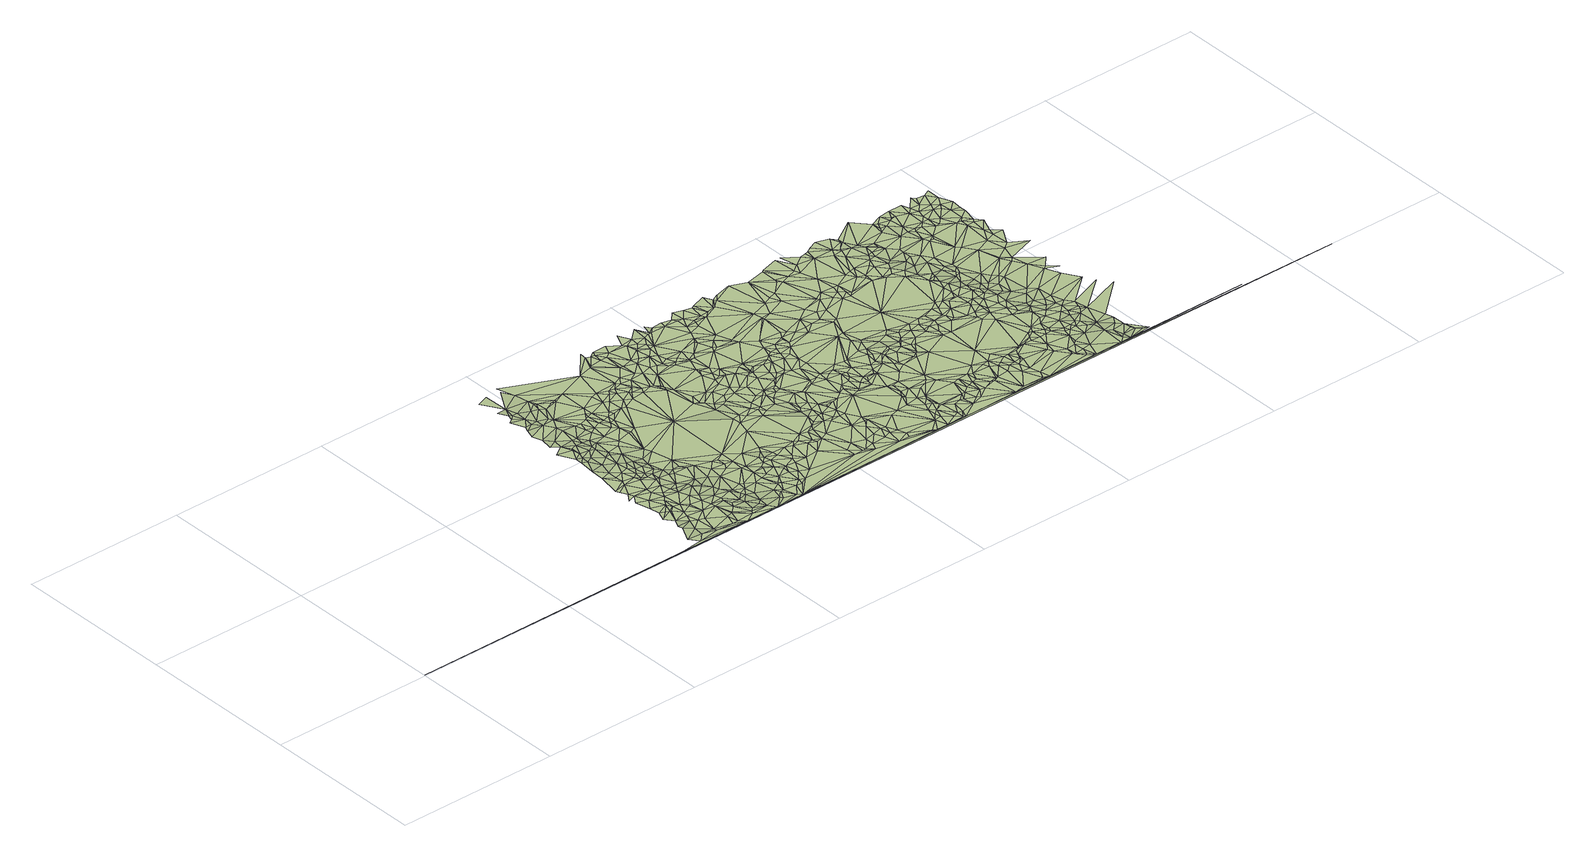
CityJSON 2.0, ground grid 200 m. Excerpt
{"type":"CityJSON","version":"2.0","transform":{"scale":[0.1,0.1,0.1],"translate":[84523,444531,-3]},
"CityObjects":{
"terrain1":{"type":"TINRelief","geometry":[{"type":"CompositeSurface","lod":"2","boundaries":[[[0,1,2]],[[3,4,1]],[[3,1,0]],[[5,2,6]],[[0,2,7]],[[8,9,4]],[[3,8,4]],[[10,9,8]],[[3,0,11]],[[10,12,13]],[[13,14,15]],[[0,7,11]],[[13,12,14]],[[3,16,8]],[[3,11,16]],[[10,8,17]],[[18,19,20]],[[21,12,10]],[[22,23,24]],[[25,24,15]],[[14,25,15]],[[5,7,2]],[[21,10,26]],[[10,17,26]],[[17,8,16]],[[27,28,29]],[[27,23,22]],[[14,12,25]],[[22,24,25]],[[30,16,11]],[[11,7,31]],[[21,32,12]],[[18,5,33]],[[12,32,25]],[[21,26,32]],[[34,35,36]],[[28,35,34]],[[17,16,37]],[[22,25,38]],[[27,22,39]],[[30,11,40]],[[26,17,37]],[[27,41,28]],[[37,16,30]],[[25,32,38]],[[26,42,32]],[[36,43,44]],[[11,31,40]],[[36,35,43]],[[22,38,45]],[[42,38,32]],[[28,41,35]],[[5,31,7]],[[46,42,26]],[[22,45,39]],[[27,39,41]],[[46,26,37]],[[45,38,42]],[[46,47,42]],[[48,44,43]],[[49,50,44]],[[46,37,47]],[[51,37,30]],[[52,40,31]],[[48,49,44]],[[39,45,53]],[[51,30,40]],[[5,52,31]],[[35,54,43]],[[41,55,35]],[[45,42,56]],[[47,57,42]],[[41,39,58]],[[47,37,59]],[[48,43,60]],[[61,62,50]],[[63,40,52]],[[39,53,58]],[[53,45,56]],[[64,50,49]],[[55,54,35]],[[48,60,49]],[[43,54,60]],[[61,50,64]],[[42,57,56]],[[65,37,51]],[[65,59,37]],[[63,51,40]],[[47,59,57]],[[66,67,62]],[[68,52,5]],[[66,62,61]],[[53,56,69]],[[53,69,58]],[[70,67,71]],[[41,72,55]],[[63,52,68]],[[41,58,72]],[[73,51,63]],[[55,74,54]],[[49,60,75]],[[66,76,67]],[[77,70,71]],[[64,49,75]],[[78,60,54]],[[66,61,79]],[[61,64,79]],[[73,63,68]],[[80,51,73]],[[76,71,67]],[[69,56,81]],[[55,82,74]],[[78,54,74]],[[83,57,59]],[[84,65,51]],[[55,72,82]],[[58,69,85]],[[78,86,60]],[[87,59,65]],[[88,89,90]],[[88,90,77]],[[60,86,75]],[[91,56,57]],[[73,68,92]],[[80,73,92]],[[85,69,81]],[[78,74,93]],[[84,51,80]],[[72,58,94]],[[82,93,74]],[[79,64,95]],[[76,96,71]],[[66,97,76]],[[77,71,96]],[[66,79,97]],[[87,83,59]],[[94,58,85]],[[98,81,56]],[[83,91,57]],[[64,75,95]],[[99,65,84]],[[78,100,86]],[[99,87,65]],[[72,101,82]],[[78,93,100]],[[102,96,76]],[[77,96,102]],[[82,101,93]],[[72,94,101]],[[84,80,103]],[[98,56,91]],[[86,104,75]],[[18,68,5]],[[98,85,81]],[[80,92,105]],[[102,76,97]],[[100,104,86]],[[88,77,106]],[[79,95,107]],[[79,107,97]],[[100,93,108]],[[89,109,110]],[[111,95,75]],[[80,112,103]],[[77,102,106]],[[83,113,91]],[[114,94,85]],[[80,105,112]],[[101,115,93]],[[110,109,116]],[[84,103,117]],[[118,92,68]],[[99,84,117]],[[88,119,89]],[[87,120,83]],[[121,101,94]],[[100,122,104]],[[108,93,115]],[[123,124,116]],[[102,97,125]],[[126,75,104]],[[100,108,122]],[[118,105,92]],[[120,113,83]],[[111,127,95]],[[107,95,127]],[[112,117,103]],[[111,75,126]],[[107,125,97]],[[99,128,87]],[[129,130,124]],[[114,121,94]],[[131,85,98]],[[132,114,85]],[[133,91,113]],[[102,134,106]],[[121,115,101]],[[102,125,134]],[[129,135,130]],[[131,98,91]],[[136,112,105]],[[88,106,137]],[[123,116,109]],[[126,104,122]],[[99,117,128]],[[138,108,115]],[[129,124,123]],[[132,85,131]],[[89,119,109]],[[138,122,108]],[[118,68,18]],[[139,120,87]],[[131,91,133]],[[136,105,118]],[[111,126,127]],[[140,141,135]],[[139,87,128]],[[120,133,113]],[[142,106,134]],[[107,143,125]],[[121,138,115]],[[107,127,143]],[[88,137,119]],[[129,140,135]],[[144,117,112]],[[134,125,145]],[[114,146,121]],[[147,148,141]],[[132,146,114]],[[142,137,106]],[[149,112,136]],[[138,150,122]],[[150,126,122]],[[142,134,145]],[[140,147,141]],[[129,123,151]],[[123,109,151]],[[152,128,117]],[[145,125,143]],[[149,136,118]],[[129,153,140]],[[149,144,112]],[[152,117,144]],[[154,127,126]],[[155,139,128]],[[156,133,120]],[[140,153,147]],[[154,143,127]],[[156,131,133]],[[121,157,138]],[[155,128,152]],[[158,132,131]],[[147,159,160]],[[161,120,139]],[[158,146,132]],[[129,151,162]],[[151,109,163]],[[146,157,121]],[[142,145,164]],[[142,165,137]],[[119,166,109]],[[129,162,153]],[[138,167,150]],[[155,161,139]],[[150,168,126]],[[118,18,169]],[[145,143,170]],[[149,118,169]],[[137,165,119]],[[149,171,144]],[[155,152,172]],[[172,152,144]],[[109,166,163]],[[156,120,161]],[[154,126,168]],[[142,164,173]],[[158,174,146]],[[142,173,165]],[[175,143,154]],[[174,157,146]],[[172,144,171]],[[176,131,156]],[[157,167,138]],[[119,165,166]],[[145,170,164]],[[175,170,143]],[[176,158,131]],[[177,155,172]],[[151,163,178]],[[153,179,147]],[[151,178,162]],[[177,161,155]],[[167,168,150]],[[180,169,18]],[[181,171,149]],[[175,154,168]],[[176,174,158]],[[153,162,179]],[[176,157,174]],[[177,172,182]],[[181,149,169]],[[183,163,166]],[[165,184,166]],[[185,156,161]],[[186,173,164]],[[173,184,165]],[[186,164,170]],[[172,171,187]],[[188,180,18]],[[176,156,185]],[[178,163,183]],[[147,189,190]],[[178,191,162]],[[186,184,173]],[[147,179,189]],[[172,187,182]],[[192,169,180]],[[181,187,171]],[[193,166,184]],[[191,179,162]],[[194,175,168]],[[195,170,175]],[[196,188,18]],[[186,170,197]],[[185,161,198]],[[181,169,192]],[[176,199,157]],[[178,183,200]],[[178,200,191]],[[201,161,177]],[[186,193,184]],[[201,177,182]],[[192,180,188]],[[176,185,199]],[[202,183,166]],[[191,200,179]],[[193,203,166]],[[197,170,195]],[[181,192,204]],[[194,195,175]],[[205,193,186]],[[194,168,206]],[[205,186,197]],[[207,182,187]],[[183,208,200]],[[204,192,188]],[[209,187,181]],[[201,198,161]],[[185,198,210]],[[209,181,204]],[[185,210,199]],[[211,179,200]],[[212,206,168]],[[203,213,166]],[[205,214,193]],[[202,166,213]],[[215,187,209]],[[202,208,183]],[[207,201,182]],[[216,157,199]],[[217,205,197]],[[214,203,193]],[[194,206,195]],[[207,187,215]],[[218,204,188]],[[219,214,205]],[[217,197,195]],[[211,200,208]],[[220,209,204]],[[221,167,157]],[[218,188,196]],[[219,205,217]],[[221,168,167]],[[222,189,179]],[[215,209,223]],[[199,210,224]],[[212,195,206]],[[220,204,218]],[[220,223,209]],[[219,225,214]],[[226,210,198]],[[225,203,214]],[[217,195,227]],[[226,198,201]],[[202,211,208]],[[219,217,228]],[[227,195,212]],[[229,207,215]],[[215,223,230]],[[226,224,210]],[[222,179,211]],[[219,228,225]],[[216,199,224]],[[225,213,203]],[[220,230,223]],[[207,231,201]],[[218,196,232]],[[228,217,227]],[[229,215,230]],[[226,201,231]],[[221,212,168]],[[216,224,226]],[[222,211,202]],[[220,218,233]],[[234,207,229]],[[207,235,231]],[[222,202,213]],[[221,157,216]],[[236,225,228]],[[220,233,230]],[[196,237,232]],[[238,228,227]],[[234,235,207]],[[239,240,189]],[[218,232,233]],[[241,227,212]],[[225,242,213]],[[243,229,230]],[[238,236,228]],[[244,226,231]],[[234,229,243]],[[216,226,244]],[[235,245,231]],[[236,242,225]],[[230,233,246]],[[238,227,241]],[[233,232,237]],[[234,243,235]],[[247,222,213]],[[243,230,248]],[[245,249,231]],[[248,230,246]],[[238,241,236]],[[243,245,235]],[[244,231,249]],[[222,239,189]],[[247,213,242]],[[250,241,212]],[[233,237,251]],[[233,251,246]],[[221,250,212]],[[236,252,242]],[[243,253,245]],[[241,252,236]],[[243,248,254]],[[254,248,246]],[[254,246,251]],[[243,254,253]],[[245,255,249]],[[256,222,247]],[[245,253,255]],[[251,237,257]],[[244,249,258]],[[256,247,242]],[[258,249,255]],[[254,251,259]],[[216,244,260]],[[261,237,196]],[[241,262,252]],[[250,262,241]],[[252,263,242]],[[264,255,253]],[[254,265,253]],[[259,251,257]],[[256,242,263]],[[244,258,266]],[[256,239,222]],[[258,255,267]],[[254,259,265]],[[264,267,255]],[[265,264,253]],[[268,250,221]],[[252,262,269]],[[221,216,270]],[[268,262,250]],[[252,269,263]],[[266,258,267]],[[256,263,271]],[[244,266,260]],[[272,259,257]],[[265,273,264]],[[271,263,269]],[[272,265,259]],[[261,257,237]],[[264,274,267]],[[266,267,274]],[[216,260,275]],[[276,269,262]],[[268,276,262]],[[277,256,271]],[[272,273,265]],[[278,268,221]],[[273,274,264]],[[279,271,269]],[[277,239,256]],[[216,275,270]],[[276,279,269]],[[280,272,257]],[[196,18,20]],[[268,281,276]],[[277,271,279]],[[272,282,273]],[[278,281,268]],[[283,266,274]],[[282,274,273]],[[283,260,266]],[[276,284,279]],[[281,284,276]],[[278,221,285]],[[286,277,279]],[[261,196,287]],[[286,279,284]],[[221,270,288]],[[221,288,289]],[[277,290,239]],[[280,257,261]],[[278,291,281]],[[285,221,289]],[[291,284,281]],[[282,283,274]],[[272,292,282]],[[293,286,284]],[[280,292,272]],[[294,277,286]],[[291,293,284]],[[294,290,277]],[[295,286,293]],[[278,296,291]],[[297,283,282]],[[290,298,239]],[[291,295,293]],[[294,286,295]],[[292,297,282]],[[299,260,283]],[[278,285,296]],[[291,296,295]],[[300,270,275]],[[301,275,260]],[[302,287,196]],[[298,303,239]],[[304,292,280]],[[297,299,283]],[[305,298,290]],[[288,270,300]],[[289,288,306]],[[294,307,290]],[[292,308,297]],[[289,306,309]],[[307,305,290]],[[310,300,275]],[[296,285,311]],[[294,295,312]],[[289,309,313]],[[314,285,289]],[[280,261,315]],[[301,260,299]],[[314,289,313]],[[304,308,292]],[[285,316,311]],[[308,299,297]],[[306,288,317]],[[318,304,280]],[[296,319,295]],[[316,320,311]],[[318,280,315]],[[314,316,285]],[[301,310,275]],[[305,321,298]],[[322,288,300]],[[296,311,319]],[[294,312,307]],[[322,317,288]],[[307,323,305]],[[323,321,305]],[[295,319,312]],[[318,308,304]],[[324,309,306]],[[320,325,311]],[[324,313,309]],[[326,299,308]],[[310,327,300]],[[316,325,320]],[[315,261,328]],[[314,325,316]],[[324,314,313]],[[318,326,308]],[[329,306,317]],[[307,312,330]],[[322,300,327]],[[331,317,322]],[[311,325,319]],[[323,332,321]],[[307,333,323]],[[318,315,334]],[[307,330,333]],[[335,310,301]],[[323,333,332]],[[321,332,336]],[[329,324,306]],[[261,287,328]],[[315,328,334]],[[331,322,327]],[[335,327,310]],[[337,317,331]],[[318,338,326]],[[339,299,326]],[[330,312,340]],[[340,312,319]],[[329,317,337]],[[302,196,341]],[[342,338,318]],[[342,318,334]],[[334,328,343]],[[344,333,330]],[[333,345,332]],[[346,301,299]],[[332,345,336]],[[328,287,343]],[[319,325,347]],[[335,301,348]],[[339,326,338]],[[331,327,349]],[[344,330,340]],[[340,319,347]],[[335,350,327]],[[351,314,324]],[[344,345,333]],[[339,346,299]],[[335,348,350]],[[350,349,327]],[[352,325,314]],[[334,343,353]],[[354,337,331]],[[343,287,355]],[[354,331,349]],[[336,345,356]],[[347,325,357]],[[358,324,329]],[[359,348,301]],[[360,338,342]],[[343,355,353]],[[339,338,360]],[[361,329,337]],[[344,340,362]],[[363,350,348]],[[342,334,364]],[[365,357,325]],[[366,340,347]],[[359,301,346]],[[351,352,314]],[[339,367,346]],[[361,337,354]],[[368,349,350]],[[339,360,367]],[[344,369,345]],[[358,370,324]],[[361,358,329]],[[366,347,357]],[[366,362,340]],[[371,365,325]],[[334,353,364]],[[354,349,372]],[[360,342,373]],[[351,324,370]],[[355,287,302]],[[359,363,348]],[[345,374,356]],[[344,362,375]],[[376,357,365]],[[363,377,350]],[[342,364,373]],[[352,371,325]],[[378,353,355]],[[368,372,349]],[[366,357,376]],[[346,367,379]],[[345,369,374]],[[379,367,360]],[[377,368,350]],[[380,361,354]],[[344,375,369]],[[366,381,362]],[[381,375,362]],[[382,354,372]],[[383,376,365]],[[384,378,355]],[[196,20,341]],[[382,380,354]],[[359,385,363]],[[384,355,302]],[[386,366,376]],[[359,346,387]],[[383,365,371]],[[363,388,377]],[[346,379,387]],[[389,358,361]],[[360,373,390]],[[363,385,388]],[[386,381,366]],[[391,353,378]],[[379,360,392]],[[391,364,353]],[[383,393,376]],[[389,370,358]],[[386,376,393]],[[359,394,385]],[[351,370,395]],[[368,396,372]],[[359,387,394]],[[397,369,375]],[[360,390,392]],[[351,398,352]],[[399,375,381]],[[351,395,398]],[[382,372,396]],[[377,396,368]],[[394,400,385]],[[401,395,370]],[[379,392,387]],[[364,402,373]],[[386,399,381]],[[20,19,403]],[[399,397,375]],[[404,361,380]],[[401,370,389]],[[390,373,402]],[[405,369,397]],[[406,374,369]],[[377,388,407]],[[352,408,371]],[[408,383,371]],[[384,409,378]],[[410,393,383]],[[384,302,411]],[[394,387,412]],[[394,412,400]],[[413,352,398]],[[377,407,396]],[[389,361,404]],[[391,378,409]],[[413,398,395]],[[406,414,374]],[[385,415,388]],[[405,406,369]],[[416,380,382]],[[399,417,397]],[[418,387,392]],[[405,397,417]],[[419,401,389]],[[420,364,391]],[[421,392,390]],[[384,411,409]],[[410,383,422]],[[385,400,415]],[[364,423,402]],[[424,395,401]],[[425,386,393]],[[413,408,352]],[[386,426,399]],[[408,422,383]],[[421,390,402]],[[424,401,419]],[[388,415,407]],[[418,412,387]],[[382,396,427]],[[425,393,410]],[[302,428,411]],[[407,429,396]],[[424,413,395]],[[364,430,423]],[[420,430,364]],[[400,412,415]],[[416,404,380]],[[418,392,431]],[[419,389,404]],[[399,426,417]],[[431,392,421]],[[302,432,428]],[[391,409,433]],[[425,426,386]],[[409,411,434]],[[421,402,423]],[[420,391,433]],[[413,435,408]],[[396,429,436]],[[425,410,422]],[[424,419,404]],[[437,405,417]],[[437,406,405]],[[408,435,422]],[[407,438,429]],[[416,382,427]],[[439,434,411]],[[433,409,434]],[[407,415,438]],[[439,411,428]],[[437,417,426]],[[440,418,431]],[[420,433,430]],[[429,438,436]],[[418,441,412]],[[442,396,436]],[[443,422,435]],[[427,396,442]],[[412,441,415]],[[425,422,443]],[[302,341,432]],[[431,421,444]],[[424,404,445]],[[440,444,418]],[[437,446,406]],[[440,431,444]],[[447,438,415]],[[416,448,404]],[[437,426,449]],[[424,450,413]],[[413,450,435]],[[416,427,451]],[[428,432,452]],[[441,447,415]],[[445,404,448]],[[433,434,453]],[[453,434,439]],[[416,451,448]],[[430,433,453]],[[454,449,426]],[[418,455,441]],[[418,444,455]],[[444,421,455]],[[437,449,446]],[[421,423,456]],[[457,442,436]],[[424,445,458]],[[427,442,457]],[[459,436,438]],[[450,443,435]],[[456,423,430]],[[460,426,425]],[[448,451,461]],[[445,448,461]],[[427,462,451]],[[463,425,443]],[[449,464,446]],[[424,458,450]],[[427,457,462]],[[447,465,438]],[[439,428,466]],[[445,461,458]],[[454,464,449]],[[432,341,452]],[[459,457,436]],[[467,447,441]],[[461,451,468]],[[454,426,469]],[[421,456,455]],[[461,468,458]],[[470,441,455]],[[454,471,464]],[[430,453,472]],[[459,438,465]],[[450,473,443]],[[474,462,457]],[[463,460,425]],[[471,475,464]],[[463,443,476]],[[428,452,466]],[[477,451,462]],[[443,473,476]],[[477,468,451]],[[453,439,466]],[[470,467,441]],[[474,457,459]],[[467,465,447]],[[456,430,472]],[[460,478,426]],[[478,469,426]],[[454,469,471]],[[470,455,456]],[[458,468,479]],[[450,480,473]],[[481,462,474]],[[474,459,482]],[[463,476,460]],[[466,452,341]],[[481,477,462]],[[477,479,468]],[[450,458,483]],[[476,473,484]],[[453,466,472]],[[459,465,485]],[[470,486,467]],[[469,487,471]],[[470,456,488]],[[481,474,482]],[[467,489,465]],[[459,485,482]],[[460,476,484]],[[473,480,484]],[[466,341,490]],[[450,483,480]],[[470,488,491]],[[458,479,492]],[[467,486,489]],[[481,479,477]],[[488,456,493]],[[470,491,486]],[[494,485,465]],[[494,465,489]],[[495,484,480]],[[478,496,469]],[[460,497,478]],[[460,484,497]],[[469,498,487]],[[482,485,499]],[[472,466,500]],[[458,492,501]],[[456,472,502]],[[488,493,503]],[[488,503,491]],[[481,482,499]],[[466,490,504]],[[20,490,341]],[[481,492,479]],[[458,501,483]],[[486,505,489]],[[469,496,506]],[[507,472,500]],[[495,480,483]],[[494,489,505]],[[469,506,498]],[[508,466,504]],[[507,502,472]],[[481,499,492]],[[495,509,484]],[[456,510,493]],[[478,511,496]],[[508,500,466]],[[503,512,491]],[[509,497,484]],[[494,513,485]],[[486,514,505]],[[478,497,511]],[[491,515,486]],[[516,504,490]],[[503,493,517]],[[499,485,513]],[[494,505,518]],[[495,483,509]],[[519,508,504]],[[520,506,496]],[[491,512,515]],[[486,515,514]],[[503,521,512]],[[456,502,510]],[[519,500,508]],[[507,500,522]],[[523,516,490]],[[499,524,492]],[[498,506,520]],[[501,492,525]],[[511,526,496]],[[525,492,524]],[[519,504,516]],[[494,518,513]],[[523,490,20]],[[503,517,521]],[[514,527,505]],[[528,520,496]],[[507,529,502]],[[528,496,526]],[[498,520,530]],[[493,510,517]],[[521,531,512]],[[532,507,522]],[[532,529,507]],[[519,533,500]],[[512,531,515]],[[499,534,524]],[[501,525,535]],[[522,500,533]],[[483,501,536]],[[535,525,524]],[[499,513,534]],[[514,515,527]],[[518,505,537]],[[511,497,538]],[[519,516,539]],[[540,521,517]],[[505,527,537]],[[539,516,523]],[[502,529,541]],[[521,542,531]],[[515,531,543]],[[511,538,526]],[[515,543,527]],[[540,542,521]],[[520,544,530]],[[519,545,533]],[[501,535,546]],[[547,519,539]],[[510,502,541]],[[548,520,528]],[[549,522,533]],[[532,522,549]],[[547,545,519]],[[501,546,536]],[[523,20,550]],[[542,543,531]],[[528,526,538]],[[535,524,551]],[[524,534,551]],[[539,523,550]],[[534,513,551]],[[532,552,529]],[[552,541,529]],[[549,533,545]],[[548,544,520]],[[510,541,553]],[[554,542,540]],[[555,527,543]],[[556,540,517]],[[557,532,549]],[[535,551,546]],[[509,558,497]],[[548,528,538]],[[556,517,510]],[[483,559,509]],[[557,549,545]],[[542,555,543]],[[555,537,527]],[[547,539,560]],[[553,541,552]],[[560,539,550]],[[556,554,540]],[[561,510,553]],[[554,562,542]],[[546,563,536]],[[557,564,532]],[[565,550,20]],[[483,536,559]],[[532,564,552]],[[548,566,544]],[[546,551,567]],[[561,553,552]],[[561,556,510]],[[497,558,538]],[[548,538,568]],[[569,555,542]],[[555,570,537]],[[556,562,554]],[[547,560,571]],[[569,542,562]],[[572,545,547]],[[573,546,567]],[[565,560,550]],[[573,563,546]],[[572,557,545]],[[548,568,566]],[[513,518,574]],[[536,563,575]],[[555,576,570]],[[569,562,556]],[[573,567,563]],[[518,537,574]],[[557,577,564]],[[566,568,578]],[[572,547,571]],[[564,577,552]],[[565,571,560]],[[538,579,568]],[[569,580,555]],[[551,513,574]],[[580,576,555]],[[561,552,581]],[[561,582,556]],[[583,578,568]],[[509,559,558]],[[536,575,584]],[[551,585,567]],[[586,571,565]],[[552,577,581]],[[587,569,556]],[[588,563,567]],[[589,577,557]],[[583,568,579]],[[574,537,570]],[[586,572,571]],[[590,575,563]],[[538,558,579]],[[536,584,559]],[[587,580,569]],[[586,565,591]],[[592,557,572]],[[587,556,582]],[[583,593,578]],[[565,20,594]],[[561,595,582]],[[588,590,563]],[[596,576,580]],[[561,581,595]],[[574,570,576]],[[586,597,572]],[[592,589,557]],[[586,591,597]],[[588,567,585]],[[598,591,565]],[[587,599,580]],[[590,584,575]],[[583,579,600]],[[589,581,577]],[[596,580,599]],[[596,601,576]],[[551,574,585]],[[583,600,593]],[[587,602,599]],[[587,582,603]],[[579,558,604]],[[579,604,600]],[[592,572,597]],[[589,595,581]],[[587,603,602]],[[605,576,601]],[[606,582,595]],[[606,603,582]],[[607,597,591]],[[596,599,608]],[[607,591,598]],[[599,602,609]],[[598,565,594]],[[610,590,588]],[[592,597,611]],[[610,584,590]],[[588,585,612]],[[613,559,584]],[[574,576,605]],[[558,559,613]],[[599,609,608]],[[607,611,597]],[[603,614,602]],[[600,604,615]],[[596,616,601]],[[606,617,603]],[[596,608,616]],[[618,589,592]],[[603,617,614]],[[609,602,614]],[[607,598,619]],[[610,588,612]],[[618,592,611]],[[604,558,620]],[[608,609,616]],[[607,621,611]],[[589,622,595]],[[610,613,584]],[[601,616,623]],[[618,611,621]],[[624,612,585]],[[625,606,595]],[[605,601,623]],[[620,558,613]],[[626,617,606]],[[627,621,607]],[[598,594,619]],[[628,614,617]],[[618,622,589]],[[627,607,619]],[[618,621,627]],[[604,629,615]],[[630,609,614]],[[631,616,609]],[[624,610,612]],[[574,605,632]],[[633,585,574]],[[605,623,634]],[[626,628,617]],[[625,626,606]],[[630,614,628]],[[604,620,629]],[[624,585,633]],[[618,627,622]],[[635,623,616]],[[632,605,634]],[[627,619,636]],[[631,609,630]],[[610,637,613]],[[631,635,616]],[[625,595,638]],[[627,639,622]],[[624,640,610]],[[634,623,635]],[[627,636,639]],[[633,574,632]],[[595,622,641]],[[642,620,613]],[[619,594,643]],[[636,619,643]],[[644,628,626]],[[645,630,628]],[[625,644,626]],[[646,622,639]],[[645,631,630]],[[638,595,641]],[[624,633,640]],[[637,642,613]],[[644,645,628]],[[640,647,610]],[[639,636,648]],[[646,639,648]],[[634,635,649]],[[650,632,634]],[[610,647,637]],[[643,594,651]],[[652,633,632]],[[642,653,620]],[[625,638,644]],[[654,635,631]],[[636,643,648]],[[644,655,645]],[[654,631,645]],[[646,641,622]],[[620,656,629]],[[652,640,633]],[[644,638,655]],[[653,656,620]],[[643,657,648]],[[643,651,657]],[[655,658,645]],[[654,649,635]],[[594,20,659]],[[654,645,660]],[[650,634,649]],[[660,645,658]],[[642,661,653]],[[652,662,640]],[[662,647,640]],[[655,638,663]],[[646,648,664]],[[655,663,658]],[[646,665,641]],[[661,656,653]],[[654,660,666]],[[664,648,657]],[[654,666,649]],[[657,651,667]],[[646,664,665]],[[594,668,651]],[[637,669,642]],[[652,632,670]],[[671,637,647]],[[660,658,672]],[[669,661,642]],[[658,663,672]],[[660,672,666]],[[666,673,649]],[[664,657,674]],[[650,670,632]],[[650,649,673]],[[638,641,675]],[[662,671,647]],[[657,667,674]],[[665,676,641]],[[677,667,651]],[[661,678,656]],[[671,669,637]],[[638,679,663]],[[665,664,676]],[[677,651,680]],[[652,681,662]],[[666,682,673]],[[650,673,683]],[[666,672,682]],[[664,674,676]],[[641,676,675]],[[668,680,651]],[[669,684,661]],[[672,663,679]],[[674,667,685]],[[684,678,661]],[[686,656,678]],[[682,683,673]],[[676,674,687]],[[677,685,667]],[[688,671,662]],[[638,675,679]],[[650,683,689]],[[686,690,656]],[[687,674,685]],[[672,691,682]],[[652,670,681]],[[671,692,669]],[[677,680,693]],[[681,688,662]],[[694,676,687]],[[682,689,683]],[[676,695,675]],[[684,686,678]],[[677,696,685]],[[672,679,691]],[[650,689,670]],[[687,685,697]],[[692,684,669]],[[677,693,698]],[[694,695,676]],[[668,693,680]],[[677,698,696]],[[688,692,671]],[[691,699,682]],[[697,685,696]],[[694,687,697]],[[700,686,684]],[[699,701,682]],[[682,701,689]],[[700,690,686]],[[691,679,702]],[[691,703,699]],[[704,696,698]],[[694,705,695]],[[706,697,696]],[[707,679,675]],[[594,659,668]],[[700,708,690]],[[694,697,705]],[[688,709,692]],[[691,702,703]],[[681,709,688]],[[699,703,701]],[[692,710,684]],[[705,697,706]],[[706,696,704]],[[670,689,711]],[[681,670,712]],[[713,675,695]],[[707,702,679]],[[701,711,689]],[[710,700,684]],[[709,714,692]],[[715,708,700]],[[716,705,706]],[[681,717,709]],[[716,706,704]],[[718,703,702]],[[681,712,717]],[[713,695,705]],[[707,718,702]],[[701,703,719]],[[692,714,710]],[[698,693,720]],[[721,705,716]],[[701,719,711]],[[668,722,693]],[[718,719,703]],[[715,700,723]],[[724,717,712]],[[710,723,700]],[[704,698,725]],[[715,726,708]],[[709,727,714]],[[717,727,709]],[[713,705,721]],[[670,711,728]],[[724,727,717]],[[729,707,675]],[[710,714,727]],[[707,730,718]],[[719,731,711]],[[716,704,725]],[[712,670,732]],[[721,716,733]],[[730,719,718]],[[715,723,734]],[[728,711,731]],[[715,734,726]],[[735,731,719]],[[725,698,720]],[[736,675,713]],[[724,712,732]],[[713,721,733]],[[710,727,737]],[[693,722,720]],[[724,738,727]],[[730,739,719]],[[716,725,733]],[[735,719,739]],[[670,728,740]],[[710,741,723]],[[742,730,707]],[[735,728,731]],[[668,743,722]],[[730,744,739]],[[723,741,734]],[[736,729,675]],[[713,733,745]],[[746,734,747]],[[668,659,743]],[[727,738,737]],[[742,707,729]],[[748,744,730]],[[724,749,738]],[[710,737,741]],[[735,750,728]],[[670,751,732]],[[724,732,749]],[[752,735,739]],[[752,739,744]],[[733,725,753]],[[733,753,754]],[[733,754,745]],[[752,750,735]],[[670,740,755]],[[725,720,753]],[[742,748,730]],[[734,741,747]],[[713,745,756]],[[740,728,750]],[[748,752,744]],[[736,713,756]],[[757,720,722]],[[670,755,751]],[[753,720,757]],[[737,738,758]],[[754,753,759]],[[754,759,745]],[[757,722,760]],[[760,722,743]],[[761,740,750]],[[749,762,738]],[[761,750,752]],[[741,763,747]],[[732,762,749]],[[742,764,748]],[[765,758,738]],[[760,743,766]],[[765,738,762]],[[745,767,756]],[[745,759,767]],[[737,758,768]],[[737,768,741]],[[741,769,763]],[[748,770,752]],[[771,762,732]],[[772,757,760]],[[773,759,753]],[[742,729,774]],[[760,766,775]],[[761,752,776]],[[743,659,766]],[[748,764,770]],[[742,774,764]],[[736,774,729]],[[771,732,751]],[[753,757,777]],[[772,760,775]],[[736,756,778]],[[775,766,659]],[[773,767,759]],[[767,778,756]],[[752,779,776]],[[780,758,765]],[[781,765,762]],[[761,782,740]],[[773,753,777]],[[770,779,752]],[[741,783,769]],[[771,784,762]],[[761,776,785]],[[772,777,757]],[[774,786,764]],[[780,768,758]],[[773,787,767]],[[775,659,788]],[[787,778,767]],[[789,771,751]],[[741,768,783]],[[770,764,790]],[[772,775,788]],[[736,778,791]],[[736,791,774]],[[764,786,790]],[[781,762,784]],[[20,792,659]],[[769,783,793]],[[776,779,794]],[[773,795,787]],[[761,785,796]],[[785,776,794]],[[774,797,786]],[[772,788,798]],[[755,740,799]],[[772,798,777]],[[773,777,795]],[[755,789,751]],[[799,740,782]],[[800,765,781]],[[761,796,782]],[[800,780,765]],[[787,801,778]],[[789,802,771]],[[786,797,790]],[[802,784,771]],[[770,803,779]],[[795,804,787]],[[770,790,803]],[[774,805,797]],[[779,803,794]],[[780,806,768]],[[785,794,796]],[[787,804,801]],[[783,807,793]],[[774,791,805]],[[806,783,768]],[[795,777,808]],[[800,781,784]],[[788,659,809]],[[810,790,797]],[[811,778,801]],[[798,788,812]],[[795,813,804]],[[755,814,789]],[[798,812,777]],[[791,778,815]],[[795,808,813]],[[810,803,790]],[[814,802,789]],[[816,783,806]],[[817,808,777]],[[802,818,784]],[[796,794,819]],[[805,820,797]],[[800,784,818]],[[820,810,797]],[[755,799,821]],[[822,780,800]],[[780,823,806]],[[794,803,824]],[[811,815,778]],[[782,796,825]],[[826,805,791]],[[804,827,801]],[[755,821,828]],[[755,828,814]],[[817,777,812]],[[810,829,803]],[[783,830,807]],[[831,799,782]],[[813,808,817]],[[816,832,783]],[[804,813,827]],[[822,823,780]],[[826,791,833]],[[823,816,806]],[[831,782,825]],[[829,824,803]],[[819,794,824]],[[796,819,825]],[[811,801,834]],[[831,835,799]],[[791,815,833]],[[836,800,818]],[[826,837,805]],[[822,800,836]],[[832,830,783]],[[801,827,834]],[[838,813,817]],[[799,835,839]],[[805,840,820]],[[821,799,841]],[[812,788,842]],[[810,843,829]],[[817,812,844]],[[814,845,802]],[[846,816,823]],[[828,821,841]],[[831,839,835]],[[805,837,840]],[[802,845,818]],[[846,832,816]],[[811,834,815]],[[838,827,813]],[[788,809,842]],[[828,847,814]],[[848,810,820]],[[838,817,844]],[[799,839,841]],[[843,824,829]],[[836,818,849]],[[850,822,836]],[[826,851,837]],[[826,833,851]],[[852,819,824]],[[825,819,853]],[[848,843,810]],[[822,854,823]],[[848,820,840]],[[832,855,830]],[[846,823,856]],[[833,815,851]],[[846,855,832]],[[844,812,857]],[[831,825,858]],[[850,854,822]],[[845,849,818]],[[843,859,824]],[[815,834,860]],[[814,847,845]],[[853,819,852]],[[852,824,859]],[[838,861,827]],[[838,844,861]],[[831,858,839]],[[854,856,823]],[[837,862,840]],[[828,841,863]],[[827,864,834]],[[850,836,865]],[[851,815,860]],[[865,836,849]],[[837,851,862]],[[828,863,847]],[[858,825,853]],[[857,812,866]],[[843,867,859]],[[868,841,839]],[[848,867,843]],[[812,842,866]],[[861,844,869]],[[869,844,857]],[[842,809,870]],[[850,871,854]],[[860,834,864]],[[870,809,872]],[[873,852,859]],[[861,874,827]],[[848,840,875]],[[876,853,852]],[[854,877,856]],[[868,839,858]],[[845,878,849]],[[850,865,871]],[[847,879,845]],[[827,874,864]],[[873,859,867]],[[848,880,867]],[[854,871,881]],[[868,863,841]],[[851,860,882]],[[876,852,873]],[[862,883,840]],[[851,884,862]],[[885,842,870]],[[854,881,877]],[[886,855,846]],[[869,857,887]],[[888,870,872]],[[886,846,856]],[[865,849,889]],[[858,853,890]],[[861,869,891]],[[848,875,880]],[[871,865,881]],[[857,866,887]],[[885,870,888]],[[845,879,878]],[[851,882,884]],[[849,878,889]],[[887,866,842]],[[840,883,875]],[[890,853,876]],[[873,867,892]],[[847,893,879]],[[865,877,881]],[[847,863,893]],[[868,858,894]],[[861,891,874]],[[860,864,895]],[[867,880,896]],[[874,897,864]],[[898,863,868]],[[858,890,894]],[[867,896,892]],[[862,884,883]],[[860,899,882]],[[900,842,885]],[[898,868,894]],[[869,887,891]],[[887,842,900]],[[875,896,880]],[[893,878,879]],[[895,864,897]],[[860,895,899]],[[901,888,872]],[[877,902,856]],[[874,891,897]],[[876,873,903]],[[884,882,904]],[[873,892,903]],[[905,885,888]],[[890,906,894]],[[898,894,906]],[[898,907,863]],[[890,876,903]],[[907,893,863]],[[904,882,899]],[[898,906,908]],[[897,891,909]],[[900,885,905]],[[875,883,910]],[[890,903,906]],[[865,911,877]],[[898,908,907]],[[912,888,901]],[[913,901,872]],[[905,888,912]],[[895,897,914]],[[887,915,891]],[[916,892,896]],[[884,917,883]],[[875,918,896]],[[903,892,919]],[[865,889,911]],[[884,904,917]],[[887,900,920]],[[897,909,914]],[[899,895,921]],[[886,856,922]],[[904,899,923]],[[924,913,872]],[[919,892,916]],[[875,910,918]],[[915,909,891]],[[856,902,922]],[[925,887,920]],[[925,915,887]],[[905,912,901]],[[900,905,920]],[[883,917,910]],[[889,878,926]],[[899,921,923]],[[893,926,878]],[[895,914,927]],[[895,927,921]],[[916,896,918]],[[904,923,917]],[[915,914,909]],[[877,911,902]],[[924,905,901]],[[924,901,913]],[[907,928,893]],[[927,914,915]],[[908,929,907]],[[911,889,926]],[[908,906,930]],[[906,903,930]],[[903,919,931]],[[893,928,926]],[[932,922,902]],[[919,916,931]],[[911,933,902]],[[933,932,902]],[[907,929,928]],[[910,934,918]],[[932,935,922]],[[916,918,936]],[[910,917,937]],[[908,938,929]],[[933,935,932]],[[923,939,917]],[[911,926,940]],[[941,923,921]],[[908,930,938]],[[941,921,927]],[[911,942,933]],[[911,940,942]],[[935,943,922]],[[944,927,915]],[[903,931,930]],[[945,915,925]],[[933,946,935]],[[940,926,947]],[[929,948,928]],[[949,926,928]],[[916,936,931]],[[949,928,948]],[[933,942,946]],[[947,926,949]],[[946,943,935]],[[929,949,948]],[[918,934,936]],[[940,950,942]],[[910,937,934]],[[940,947,950]],[[917,939,937]],[[947,949,951]],[[946,952,943]],[[941,939,923]],[[946,942,953]],[[947,951,950]],[[930,931,954]],[[950,955,942]],[[946,953,952]],[[954,931,956]],[[931,936,956]],[[943,952,957]],[[938,930,958]],[[950,951,955]],[[951,949,959]],[[956,936,934]],[[929,960,949]],[[938,961,929]],[[953,957,952]],[[953,942,962]],[[930,954,963]],[[955,962,942]],[[963,954,956]],[[964,934,937]],[[951,959,955]],[[953,962,957]],[[958,930,963]],[[959,949,960]],[[956,934,965]],[[966,964,937]],[[959,967,955]],[[964,965,934]],[[938,958,961]],[[955,968,962]],[[959,969,967]],[[929,961,960]],[[955,967,968]],[[962,970,957]],[[959,960,969]],[[958,963,971]],[[967,969,972]],[[962,968,973]],[[974,963,956]],[[962,975,970]],[[962,973,975]],[[972,969,960]],[[958,971,976]],[[967,977,968]],[[958,978,961]],[[958,976,978]],[[967,972,977]],[[968,977,973]],[[974,971,963]],[[975,973,979]],[[980,960,961]],[[972,960,981]],[[982,976,971]],[[983,978,976]],[[978,984,961]],[[980,981,960]],[[980,961,984]],[[985,979,973]],[[975,979,986]],[[985,973,977]],[[972,987,977]],[[982,983,976]],[[988,972,981]],[[988,987,972]],[[983,989,978]],[[990,980,984]],[[990,981,980]],[[989,984,978]],[[979,991,986]],[[985,977,992]],[[987,992,977]],[[989,990,984]],[[985,993,979]],[[979,993,991]],[[988,992,987]],[[994,981,990]],[[994,988,981]],[[995,985,992]],[[994,996,988]],[[988,997,992]],[[995,993,985]],[[996,997,988]],[[995,992,997]],[[995,998,993]]]}]}
},
"vertices":[
[3917,110,34],[3764,160,5],[3841,40,14],[3944,260,17],[3840,330,32],[4457,0,19],[3562,20,3],[4100,80,19],[3994,400,17],[3822,380,31],[3884,490,19],[4086,120,18],[3952,670,18],[3806,600,19],[3911,690,18],[3853,720,20],[4068,350,20],[4031,490,18],[4871,0,15],[3,0,14],[7466,0,26],[3971,670,18],[3918,970,19],[3785,1020,18],[3829,850,18],[4004,790,18],[4060,570,19],[3861,1130,19],[3833,1200,19],[3760,1100,18],[4145,330,19],[4306,70,20],[4040,720,18],[3290,0,13],[3787,1280,20],[3917,1360,19],[3768,1320,19],[4228,460,19],[4041,860,20],[4039,1070,20],[4347,200,21],[4040,1140,20],[4119,700,18],[3943,1420,18],[3822,1600,18],[4089,920,20],[4172,610,20],[4192,630,21],[3942,1520,17],[3942,1640,17],[3825,1770,18],[4382,440,18],[4377,70,19],[4121,980,21],[4090,1400,17],[4105,1320,17],[4260,890,19],[4305,770,19],[4198,1110,18],[4344,610,19],[4043,1550,17],[3910,1940,18],[3852,1970,16],[4431,230,17],[4000,1810,8],[4371,490,19],[3924,2040,12],[3850,2050,16],[4586,80,16],[4236,990,18],[3749,2250,18],[3933,2210,16],[4239,1220,16],[4443,240,18],[4142,1360,9],[4116,1710,24],[3947,2110,14],[3882,2340,17],[4155,1450,15],[3987,1980,13],[4517,310,18],[4297,970,10],[4203,1320,15],[4390,710,17],[4510,460,23],[4339,1020,23],[4141,1580,17],[4495,590,26],[3895,2450,22],[3817,2550,17],[3788,2400,17],[4429,870,28],[4607,110,21],[4215,1380,22],[4273,1220,23],[4101,1870,25],[3946,2230,19],[4055,2080,25],[4426,930,27],[4521,500,25],[4198,1510,24],[4269,1320,26],[4010,2250,26],[4553,370,24],[4192,1650,26],[4644,150,28],[4052,2350,18],[4118,2060,22],[4277,1490,26],[4007,2770,17],[3783,2680,14],[4167,1880,23],[4663,290,27],[4501,800,27],[4394,1200,24],[4343,1380,23],[3807,2780,25],[4652,360,23],[4798,90,18],[4083,2650,11],[4602,730,17],[4405,1310,19],[4272,1640,19],[3925,2860,18],[3834,2850,25],[4128,2130,20],[4275,1820,17],[4195,1930,18],[4677,560,18],[3935,2970,19],[3767,3020,25],[4557,970,16],[4451,1180,19],[4532,830,20],[4101,2250,19],[3823,3060,20],[4756,170,20],[4097,2560,15],[4362,1500,17],[4620,660,18],[3876,3110,18],[3845,3130,20],[4113,2350,17],[4215,2160,12],[4773,410,10],[4197,2250,9],[4494,1250,16],[3906,3250,14],[3784,3240,24],[4817,230,14],[4393,1620,10],[4008,2870,14],[4748,460,14],[3953,3120,14],[4358,1970,11],[4725,560,12],[4687,910,10],[4596,1390,25],[4627,1180,18],[3892,3550,20],[3754,3500,17],[4770,810,31],[4070,3040,25],[4125,2820,21],[4296,2320,29],[4246,2530,28],[4147,2770,24],[4539,1640,25],[4507,1730,26],[4999,120,25],[4348,2180,29],[4859,370,8],[4834,490,14],[4277,2400,30],[4584,1260,14],[4405,2020,27],[4703,1150,26],[4833,580,25],[4152,3010,31],[4168,3200,31],[5016,80,25],[5039,260,26],[4878,560,25],[4213,2960,31],[4315,2520,29],[4790,980,30],[4372,2370,28],[4984,490,26],[5167,40,24],[4133,3370,31],[4060,3510,30],[4177,3120,30],[5072,190,24],[4406,2550,29],[4581,2060,29],[4569,2200,28],[5213,0,24],[4511,2260,28],[4917,890,27],[4896,1090,25],[4207,3100,30],[5049,800,24],[4382,3000,29],[4472,2630,28],[5116,200,24],[4469,2410,28],[4616,2060,28],[5098,650,23],[4332,3020,31],[5141,320,26],[4970,970,25],[4399,3030,31],[4689,2100,28],[4526,2720,29],[4457,2570,28],[5089,510,25],[5065,1130,27],[4563,2340,28],[5270,170,24],[4533,2410,28],[5191,320,25],[5082,1920,26],[4528,3070,31],[5158,340,26],[4956,1070,25],[4527,2590,28],[5062,950,25],[4618,2340,28],[4613,2430,29],[5176,540,25],[5246,420,24],[5104,790,24],[5345,160,25],[5367,240,24],[5224,650,23],[5228,680,22],[4684,2500,28],[5431,210,27],[4706,2440,28],[4897,3210,31],[4069,3590,31],[4824,2460,28],[4751,2680,27],[5317,590,25],[5231,1000,25],[5292,730,25],[5379,420,24],[4728,2830,28],[5390,510,24],[5316,830,25],[4883,2450,29],[5468,370,24],[4817,2650,27],[5384,710,23],[5425,520,24],[5359,800,24],[4810,2850,28],[5571,310,26],[5415,920,14],[5547,510,25],[5550,1290,25],[6110,210,28],[4943,2570,28],[4902,2750,28],[5497,740,23],[5572,590,24],[5438,970,26],[5493,810,23],[5034,2520,29],[4972,2710,27],[5587,1550,27],[4937,2800,28],[5693,500,26],[5608,630,25],[5648,800,23],[5596,1450,26],[5085,2650,28],[5084,2860,28],[5192,2540,30],[5013,2790,27],[5863,520,27],[5105,2620,29],[5743,770,23],[5790,820,23],[5166,2690,28],[5413,2420,27],[5119,2820,27],[6341,150,28],[5568,1810,17],[5462,2040,27],[5070,3250,31],[5229,2610,28],[5883,700,25],[5183,2710,28],[5189,2910,29],[5251,2810,27],[5325,2580,29],[5837,800,23],[5159,3430,32],[5930,890,23],[5684,1570,25],[5865,1400,26],[6630,100,27],[5162,3510,32],[5982,660,25],[5097,3270,31],[5555,1970,28],[5313,3060,29],[5957,710,25],[5523,2020,25],[5731,1510,25],[5363,2570,28],[5359,2870,28],[5540,2150,27],[5469,2370,28],[6114,330,25],[5426,2480,27],[5617,1900,26],[6053,670,26],[5430,2820,26],[5415,2520,28],[5213,3410,31],[5688,1830,22],[5249,3290,31],[5697,2120,26],[5524,2700,27],[6023,860,23],[5852,1590,25],[6231,220,25],[5752,2080,25],[5354,3050,27],[5747,1860,26],[5265,3400,30],[5331,3290,29],[6227,410,26],[5905,1520,25],[5290,3460,29],[5803,1960,24],[6091,860,26],[6135,930,23],[5508,3000,26],[7081,10,24],[6142,710,26],[6269,220,26],[5492,3090,27],[5402,3340,30],[6208,1080,26],[5555,2860,26],[5952,1450,26],[5929,1660,25],[5949,1540,26],[5874,2390,27],[5899,2520,25],[6394,350,26],[5918,1920,25],[6397,250,25],[5461,3460,29],[5637,2840,27],[5898,2150,26],[6225,1210,12],[6283,910,26],[5947,2030,27],[5579,3060,27],[6101,1480,26],[6449,650,27],[5723,2750,26],[5679,3010,26],[6190,970,23],[6105,1690,25],[5635,3320,27],[5920,2230,26],[5792,2720,26],[6053,1730,25],[6340,860,26],[5609,3360,28],[5659,3190,27],[5702,2820,27],[6138,1660,25],[6517,380,27],[6309,1030,24],[6028,1960,24],[5688,3020,27],[6091,1920,24],[5828,2760,25],[6573,260,27],[6226,1410,25],[5768,2980,26],[6328,1150,25],[6165,1580,25],[6060,2230,24],[6408,900,25],[6554,540,24],[6363,1030,25],[5795,2870,26],[6256,1250,26],[5984,2350,24],[6181,1750,24],[5685,3210,27],[5917,2480,25],[5788,3120,25],[6273,1350,25],[6005,2260,24],[6470,870,25],[12514,0,6],[6163,2190,25],[5745,3280,26],[5759,3380,26],[6256,1650,23],[5961,2680,23],[6640,410,24],[5892,2810,24],[6664,290,24],[6383,1280,24],[6029,2450,23],[5681,3530,26],[6391,1510,24],[6231,2080,24],[5809,3210,25],[6446,1190,25],[6073,2240,24],[6612,630,23],[6517,980,24],[5964,2700,23],[6538,870,24],[6093,2370,24],[5998,2870,27],[5856,3140,26],[6283,1980,25],[6789,170,24],[6283,1720,24],[6631,710,25],[6493,1080,24],[6773,100,24],[6646,630,24],[6705,400,23],[6026,2690,25],[6336,1750,24],[5875,3310,29],[6327,1670,25],[6759,280,24],[6499,1120,24],[6492,1450,24],[6387,1830,24],[6080,2760,25],[6600,1120,23],[6269,2260,23],[5894,3500,35],[6478,1480,24],[6297,2110,23],[5947,3340,29],[6264,2650,27],[6317,2090,23],[7035,40,24],[6901,530,23],[5990,3340,28],[6669,1140,23],[6834,1080,24],[6419,1840,24],[6336,2280,23],[6545,1860,25],[6258,2970,29],[6316,2120,23],[6449,1970,25],[6223,2920,29],[5981,3350,28],[6674,1580,23],[7182,160,25],[6638,1520,23],[6396,2170,23],[6175,3340,29],[6753,1200,24],[6054,3400,30],[6996,560,23],[6297,2720,26],[6496,1920,25],[6006,3470,34],[6240,2880,27],[6498,2130,24],[6307,3070,28],[6590,2170,24],[6338,2690,26],[6597,2110,25],[6600,1900,24],[6578,2610,27],[6392,2810,25],[6651,1850,24],[6811,1480,26],[6192,3410,29],[6831,1230,24],[6763,1580,22],[7226,10,24],[6870,1300,24],[6650,2220,24],[6923,1110,24],[6732,1820,26],[6521,2670,28],[6345,3180,28],[6475,2870,29],[6316,3390,28],[6738,2070,24],[7246,350,25],[6701,2360,25],[7210,730,23],[6956,1130,23],[7267,170,24],[6835,1610,23],[6349,3330,28],[7140,570,23],[7257,250,25],[6544,2690,29],[7205,970,25],[6449,3120,28],[6974,1310,24],[6849,1970,24],[6911,1550,23],[6997,1460,23],[7382,90,23],[7113,1100,24],[6858,1860,23],[7315,290,25],[6415,3320,27],[7049,1210,23],[7291,450,25],[7448,20,25],[6766,2170,23],[6708,2260,22],[6473,3190,28],[6986,1580,22],[6485,3230,27],[7227,690,23],[6398,3480,29],[7033,1360,23],[7310,600,25],[7364,420,25],[6841,2100,24],[6789,2260,24],[6751,2490,26],[7064,1650,23],[6620,3190,30],[7453,120,24],[7125,1170,24],[7254,800,25],[7136,1270,22],[7064,1450,23],[6520,3440,30],[7407,360,25],[6836,2340,24],[7425,340,25],[6595,3250,28],[7370,520,25],[7506,100,24],[6928,2200,24],[7358,790,26],[7265,940,27],[7172,1240,22],[7160,1490,23],[7294,1230,25],[7397,570,25],[7033,2910,30],[7056,2800,29],[7537,260,24],[7359,960,26],[7258,1250,22],[6975,2390,25],[7458,720,25],[7689,140,24],[6624,3420,28],[6980,2270,23],[6699,3260,28],[7308,1310,22],[7176,1620,23],[7622,280,24],[7708,350,25],[6958,2350,24],[7436,2020,23],[7027,2470,25],[7221,1620,23],[7552,750,26],[6662,3440,28],[6815,3280,29],[7343,1390,22],[7601,800,26],[7488,1100,24],[6797,3280,29],[7061,2770,29],[7247,2280,23],[7668,270,23],[7459,1330,21],[7155,2380,23],[7677,730,26],[7086,2440,23],[7791,210,23],[7787,570,25],[6828,3490,32],[8161,10,26],[7649,880,24],[7450,1560,24],[7752,350,25],[7824,180,24],[7423,1410,23],[6890,3390,29],[7420,1680,23],[7478,1370,22],[7546,1250,24],[6911,3360,29],[7489,1880,21],[7613,1170,24],[7912,300,23],[7494,1540,22],[7575,1480,24],[7334,2520,27],[7841,420,24],[7290,2370,22],[7171,2810,29],[7584,1440,22],[6975,3430,29],[7507,1650,23],[7596,1240,24],[7867,590,24],[7975,280,24],[7253,2980,30],[7889,430,24],[7999,600,24],[7547,1780,20],[7388,2390,23],[7811,1190,24],[7792,1220,24],[7942,450,24],[7712,1400,22],[7182,3480,28],[7696,1490,23],[7713,1540,22],[7516,2040,23],[7583,2260,23],[7577,1820,21],[7714,1680,14],[8096,330,24],[7497,2630,28],[7964,1180,25],[8011,470,24],[7498,2390,24],[8136,690,25],[7418,2910,29],[8139,320,24],[7846,1250,27],[7814,1450,23],[8053,570,24],[7569,2520,24],[8184,360,24],[7837,1720,18],[7907,1790,15],[8292,40,25],[7631,2280,25],[7358,3030,30],[7857,1530,22],[7880,1270,24],[7378,3400,32],[8208,350,24],[7919,1410,24],[9273,0,23],[7880,1530,22],[7457,3060,32],[7669,2480,24],[7959,1390,24],[8271,560,24],[8242,630,24],[7917,1570,24],[8360,370,24],[8633,10,24],[7726,2700,28],[8071,2070,26],[7739,2670,27],[8041,1480,23],[7970,1670,21],[8354,510,23],[8347,880,26],[8326,650,24],[8470,260,23],[7612,3210,31],[8287,1320,26],[8560,40,23],[7939,2530,27],[8090,1610,23],[8020,1700,20],[7660,3170,31],[8445,440,24],[7617,3250,32],[8405,540,23],[7874,2610,25],[8155,1720,21],[7624,3450,30],[8189,1490,25],[7834,2760,29],[8605,130,24],[8505,600,26],[8424,730,27],[8538,390,26],[8530,450,24],[8572,260,25],[8206,1530,25],[7767,3210,31],[8226,1640,24],[8304,1410,25],[8288,1550,26],[8628,430,25],[8556,600,26],[8609,460,25],[8386,1310,26],[7647,3470,30],[7973,2660,26],[7970,2980,32],[8292,1730,27],[8033,2510,29],[8742,640,26],[7997,2750,28],[7888,3250,31],[8640,530,25],[8045,2600,27],[8374,1510,26],[8398,1590,26],[8974,340,25],[8679,600,25],[9086,180,24],[7909,3180,32],[8080,2550,28],[8936,400,26],[7864,3530,31],[8059,2750,28],[8515,1770,25],[8794,1280,30],[8528,1470,27],[8374,1720,26],[8391,2580,30],[8816,640,26],[7982,3320,31],[8523,1610,27],[8889,1180,29],[8248,2840,32],[8310,2740,30],[8544,1580,27],[8613,1840,29],[8197,3290,32],[8773,1340,30],[9180,60,23],[8580,1490,27],[8939,700,28],[7937,3530,30],[8109,3400,31],[8715,1430,29],[8365,2660,30],[8578,1740,27],[8541,2530,31],[8672,1650,28],[9002,490,25],[8918,640,27],[8696,2410,33],[8986,770,29],[9103,280,24],[8324,2860,31],[9032,630,27],[9118,160,23],[8696,1810,28],[8401,2700,31],[8182,3420,32],[8817,1430,30],[8389,2880,32],[9202,90,23],[9037,760,29],[8395,3200,32],[8225,3430,32],[8873,1560,29],[8514,2560,30],[9219,290,23],[9111,630,28],[8929,1320,29],[9233,170,23],[8748,1770,28],[9279,450,30],[9075,830,28],[8879,1610,29],[8464,3090,34],[8547,2810,32],[8859,1980,33],[8445,3290,33],[8570,2760,33],[8843,1790,29],[8930,1420,29],[9159,700,29],[9340,190,22],[8624,2540,32],[8945,1500,30],[9082,1140,30],[11273,0,30],[8294,3470,31],[8876,1770,28],[9188,640,28],[8877,1870,31],[8967,1400,29],[9266,340,23],[8842,2190,31],[8619,2890,34],[9195,820,31],[8679,2630,32],[8957,1630,30],[9212,700,28],[9121,1270,30],[8507,3210,32],[8410,3520,27],[9302,550,29],[9610,0,28],[9049,1560,30],[9264,910,30],[9432,380,32],[9333,590,28],[8771,2500,31],[9275,1040,30],[8515,3240,32],[9363,530,28],[8731,2720,28],[9005,1880,30],[9112,1400,30],[8825,2320,30],[8673,2970,27],[8624,3190,27],[9065,1760,30],[8956,2020,29],[9182,1160,30],[9384,730,30],[8821,2360,30],[9041,1630,30],[8557,3460,33],[8912,2100,31],[8605,3340,33],[9262,1070,30],[9325,890,31],[8886,2170,30],[8704,2900,33],[9204,1250,30],[9426,600,29],[8945,2220,31],[9203,1380,30],[8953,2270,31],[9625,290,28],[9130,1640,30],[9448,540,28],[8902,2630,23],[8619,3320,32],[8916,2520,16],[9216,1530,24],[8800,2770,10],[8727,2980,33],[9336,1150,24],[9075,1870,30],[9086,1980,22],[8748,3100,33],[8612,3390,33],[8696,3180,32],[9553,480,30],[9125,2090,10],[9143,1740,28],[9411,980,26],[9500,620,30],[9353,1230,11],[9048,2460,32],[9505,850,30],[8885,2950,34],[9621,450,20],[9211,1680,14],[9081,2270,19],[9542,590,29],[9689,70,28],[8840,3010,34],[9743,0,28],[9223,1810,19],[9555,760,12],[9365,1490,21],[9221,1910,21],[8858,3100,30],[8978,2770,34],[8981,2660,33],[9308,1550,18],[8845,3020,34],[9483,1060,19],[9457,1350,24],[9436,1210,20],[9709,240,16],[8907,3570,33],[9677,470,12],[9748,120,13],[8992,2840,29],[9188,2100,26],[9645,700,25],[9285,1760,23],[9074,2610,32],[9163,2140,26],[9590,930,28],[9353,1670,27],[9577,820,30],[9134,2290,31],[9577,1010,27],[9799,320,30],[9898,110,30],[9059,3210,28],[9334,1940,32],[9535,1140,26],[9861,250,31],[9222,2200,33],[9162,2480,31],[9222,2260,34],[9700,760,30],[9517,1410,30],[9157,3020,27],[9873,150,31],[9946,50,31],[9713,810,32],[9762,720,33],[9454,1790,34],[9605,1330,33],[9484,1730,32],[9394,1840,33],[9850,410,33],[9666,990,33],[9080,3380,33],[9624,1150,30],[10018,20,33],[9830,510,33],[9304,2830,32],[9742,900,28],[9331,2750,34],[9449,2490,35],[9606,2290,35],[9667,2030,31],[9092,3270,33],[9175,3260,34],[9825,1760,30],[9125,3350,34],[9737,1910,31],[9905,1580,30],[9496,2440,35],[9976,1400,31],[9263,3030,33],[10100,1200,31],[9285,3130,35],[9223,3430,36],[10175,1060,30],[10287,910,30],[9263,3310,36],[9335,2980,35],[9384,2750,35],[9413,2800,35],[9363,3030,35],[9434,3000,36],[9306,3340,36],[9351,3330,37],[9681,2040,31],[9494,3060,36],[9783,1960,31],[9367,3450,37],[9788,2360,36],[9558,2920,36],[9759,2820,35],[9818,2710,36],[9504,3280,37],[9841,2140,33],[9945,1610,30],[10051,1730,32],[10058,1510,32],[9582,3070,35],[9577,3140,36],[9615,2930,35],[9537,3450,34],[9917,2200,35],[9685,3000,34],[9606,3250,34],[10143,2080,28],[9577,3350,34],[9910,2410,36],[9745,3180,33],[9892,2540,36],[9692,3340,33],[9825,2820,34],[9874,2870,33],[10043,2410,36],[9945,2510,35],[9910,2720,35],[9778,3260,32],[9708,3500,33],[9821,3140,33],[9875,3050,32],[10011,2680,36],[9944,2770,34],[9742,3450,32],[9863,3200,32],[9849,3440,32],[9988,2950,33],[9935,3320,32],[9983,3020,33],[9997,3160,32],[9935,3480,31]
]}
